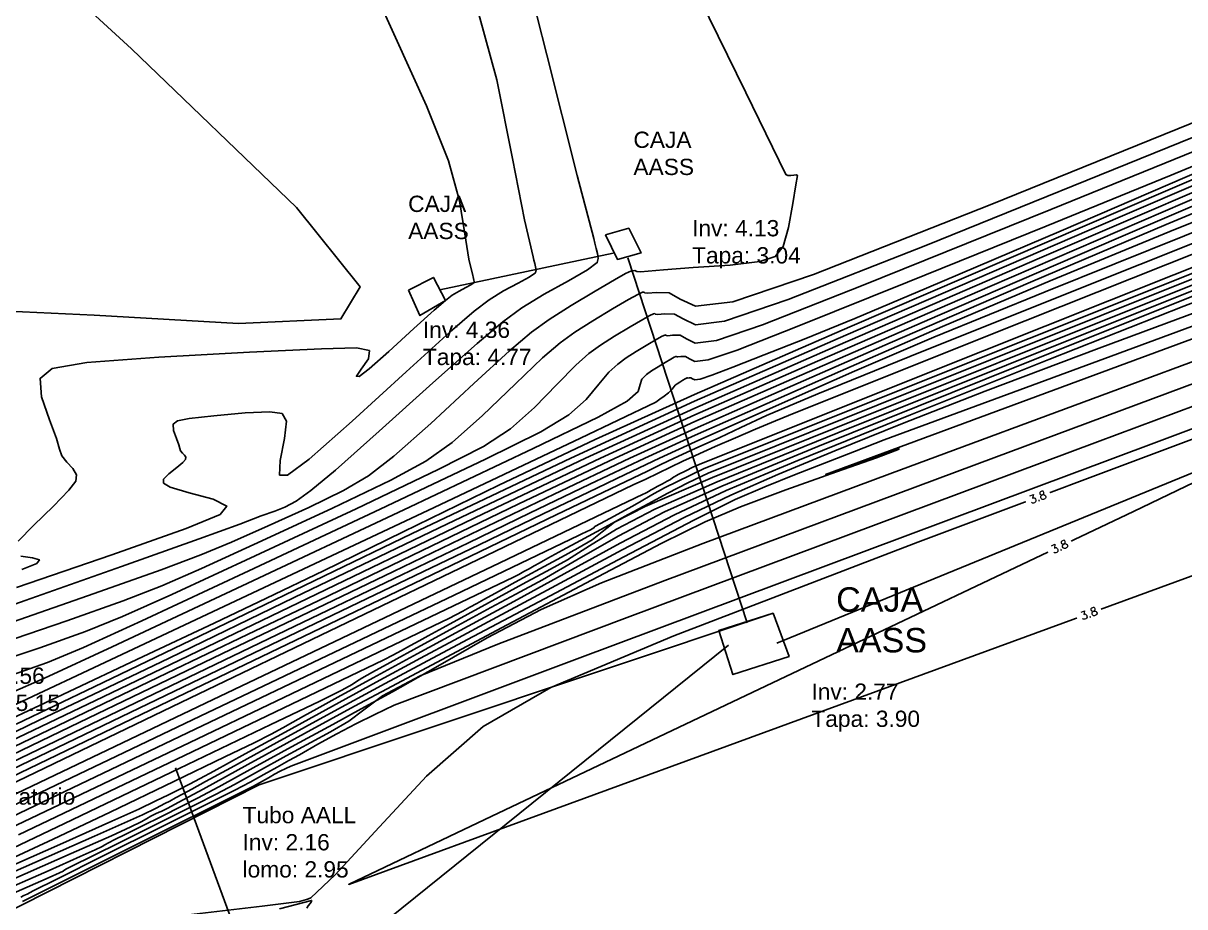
# Model space of a CAD drawing. Header units: millimetres. Extents: x 646993 to 648849, y 9708034 to 9709424.
# Drawn here: x 648225.5 to 648297, y 9709093.3 to 9709147.5 of the extents above; entities that cross this region are included whole.
import ezdxf

# ---------------------------------------------------------------- set-up
doc = ezdxf.new("R2010")
doc.units = ezdxf.units.MM
doc.header["$LTSCALE"] = 5
doc.header["$XCLIPFRAME"] = 2
for name, color, linetype in [('CV-COTAS', 7, 'Continuous'), ('CV-MAESTRAS', 32, 'Continuous'), ('CV-NORMALES', 31, 'Continuous')]:
    doc.layers.add(name, color=color, linetype=linetype)
doc.styles.add('CV-ETIQUETAS', font='romans.shx')
doc.styles.get("Standard").update_dxf_attribs({"font": 'arial.ttf'})
picture_1 = doc.add_image_def('image1.jpg', size_in_pixel=(1920, 925))
picture_2 = doc.add_image_def('image2.ecw', size_in_pixel=(12715, 11262))

msp = doc.modelspace()

# ---------------------------------------------------------------- linework, layer by layer
at = {"color": 2}
for points in [[(648271.881, 9709109.464), (648401.194, 9709162.443), (648468.507, 9709186.093), (648493.598, 9709171.952)], [(648261.346, 9709134.548), (648262.07, 9709133.037), (648263.53, 9709133.436), (648262.775, 9709134.951), (648261.346, 9709134.548)], [(648261.803, 9709133.421), (648251.148, 9709131.17)], [(648270.055, 9709110.7), (648262.723, 9709133.13)], [(648249.233, 9709131.146), (648249.934, 9709129.584), (648251.499, 9709130.511), (648250.767, 9709131.934), (648249.233, 9709131.146)], [(648271.646, 9709111.3), (648271.646, 9709111.3), (648268.301, 9709110.245), (648269.178, 9709107.529), (648272.623, 9709108.641), (648271.646, 9709111.3)], [(648224.75, 9709073.802), (648268.909, 9709109.331)]]:
    msp.add_lwpolyline(points, dxfattribs=at)
msp.add_lwpolyline([(648177.689, 9709067.751), (648222.146, 9709091.706), (648240.045, 9709100.751), (648271.646, 9709111.3)])
at = {"color": 5}
msp.add_lwpolyline([(648238.93, 9709090.893), (648234.906, 9709101.805)], dxfattribs=at)
at = {"layer": 'CV-MAESTRAS', "color": 7, "true_color": 0xffffcc, "elevation": 4}
msp.add_lwpolyline([(648224.937, 9709110.773), (648229.907, 9709112.504), (648234.032, 9709113.96), (648236.466, 9709114.877), (648238.344, 9709115.662), (648240.607, 9709116.657), (648243.098, 9709117.787), (648245.23, 9709118.828), (648246.767, 9709119.733), (648248.33, 9709120.937), (648250.602, 9709122.962), (648253.25, 9709125.411), (648255.442, 9709127.413), (648256.796, 9709128.56), (648257.877, 9709129.346), (648259.221, 9709130.199), (648260.702, 9709131.085), (648261.892, 9709131.783), (648262.574, 9709132.169), (648262.946, 9709132.334), (648263.138, 9709132.354), (648263.267, 9709132.303), (648263.494, 9709132.274), (648263.96, 9709132.314), (648264.911, 9709132.404), (648266.734, 9709132.53), (648269.001, 9709132.691), (648270.825, 9709132.902), (648271.774, 9709133.215), (648272.263, 9709133.825), (648272.6, 9709135.001), (648272.858, 9709136.462), (648273.043, 9709137.624), (648273.139, 9709138.194), (648273.073, 9709138.223), (648272.919, 9709138.218), (648272.727, 9709138.2), (648272.551, 9709138.2), (648272.424, 9709138.244), (648269.965, 9709143.29), (648264.885, 9709153.652)], dxfattribs=at)
at = {"layer": 'CV-MAESTRAS', "color": 20, "true_color": 0xff5500, "elevation": 3}
for points in [[(648224.448, 9709105.405), (648229.179, 9709107.618), (648238.613, 9709112.057), (648250.411, 9709117.618), (648259.804, 9709122.054), (648264.431, 9709124.258), (648264.69, 9709124.444), (648264.953, 9709124.641), (648265.214, 9709124.846), (648265.448, 9709125.064), (648265.624, 9709125.308), (648265.753, 9709125.401), (648265.913, 9709125.503), (648266.089, 9709125.608), (648266.23, 9709125.691), (648266.312, 9709125.737), (648266.354, 9709125.757), (648266.368, 9709125.758), (648266.374, 9709125.751), (648266.401, 9709125.747), (648266.476, 9709125.755), (648266.591, 9709125.753), (648266.689, 9709125.697), (648266.826, 9709125.633), (648267.156, 9709125.672), (648267.872, 9709125.916), (648269.176, 9709126.42), (648271.091, 9709127.167), (648273.558, 9709128.141), (648276.672, 9709129.41), (648281.075, 9709131.263), (648289.346, 9709134.801), (648304.848, 9709141.468)], [(648223.666, 9709093.973), (648227.147, 9709095.498), (648229.048, 9709096.342), (648229.975, 9709096.764), (648230.393, 9709096.97), (648230.572, 9709097.074), (648230.782, 9709097.193), (648231.175, 9709097.391), (648231.808, 9709097.705), (648232.832, 9709098.21), (648234.089, 9709098.829), (648235.255, 9709099.412), (648236.255, 9709099.931), (648237.567, 9709100.637), (648239.691, 9709101.798), (648242.273, 9709103.214), (648244.569, 9709104.468), (648246.328, 9709105.414), (648248.256, 9709106.462), (648250.892, 9709107.972), (648254.057, 9709109.78), (648257.384, 9709111.518), (648261.098, 9709113.155), (648267.316, 9709115.572), (648278.817, 9709119.865), (648292.978, 9709125.105), (648304.259, 9709129.286)]]:
    msp.add_lwpolyline(points, dxfattribs=at)
at = {"layer": 'CV-MAESTRAS', "color": 18, "true_color": 0x000000}
for points, elevation in [([(648212.925, 9709095.072), (648235.794, 9709106.07), (648254.032, 9709114.841), (648263.052, 9709119.178), (648263.814, 9709119.543), (648264.575, 9709119.908), (648265.337, 9709120.274), (648266.1, 9709120.637), (648266.866, 9709120.993), (648268.092, 9709121.54), (648269.325, 9709122.073), (648270.562, 9709122.598), (648271.799, 9709123.12), (648273.038, 9709123.639), (648287.14, 9709129.261), (648315.601, 9709140.595)], 1), ([(648217.373, 9709099.439), (648226.595, 9709103.871), (648234.383, 9709107.612), (648239.337, 9709109.987), (648243.716, 9709112.086), (648249.444, 9709114.848), (648256.005, 9709118.009), (648261.935, 9709120.827), (648266.839, 9709123.071), (648272.791, 9709125.687), (648281.901, 9709129.636), (648292.884, 9709134.369), (648302.944, 9709138.658)], 2), ([(648308.04, 9709136.776), (648280.56, 9709125.819), (648267.094, 9709120.442), (648266.717, 9709120.261), (648266.274, 9709120.042), (648265.816, 9709119.812), (648265.464, 9709119.622), (648265.34, 9709119.522), (648265.127, 9709119.408), (648264.845, 9709119.255), (648264.527, 9709119.081), (648264.269, 9709118.94), (648264.116, 9709118.856), (648264.082, 9709118.835), (648263.991, 9709118.784), (648263.873, 9709118.72), (648263.759, 9709118.659), (648263.661, 9709118.609), (648254.849, 9709114.403), (648236.758, 9709105.773), (648214.004, 9709094.919)], 1), ([(648222.144, 9709095.555), (648228.075, 9709098.38), (648235.127, 9709101.752), (648240.766, 9709104.454), (648243.733, 9709105.881), (648245.142, 9709106.576), (648245.768, 9709106.916), (648246.031, 9709107.095), (648246.362, 9709107.306), (648247.011, 9709107.666), (648248.112, 9709108.266), (648249.977, 9709109.285), (648252.269, 9709110.538), (648254.3, 9709111.644), (648255.834, 9709112.468), (648257.462, 9709113.354), (648259.583, 9709114.575), (648262.127, 9709116.034), (648264.974, 9709117.522), (648268.484, 9709119.098), (648274.401, 9709121.533), (648284.748, 9709125.698), (648297.597, 9709130.835)], 2)]:
    msp.add_lwpolyline(points, dxfattribs=dict(at, elevation=elevation))
at = {"layer": 'CV-NORMALES', "color": 7, "true_color": 0xffffcc}
for points, elevation in [([(648222.835, 9709129.934), (648229.913, 9709129.614), (648238.778, 9709129.091), (648245.074, 9709129.38), (648246.251, 9709131.341), (648242.343, 9709136.221), (648232.21, 9709145.964), (648218.868, 9709158.205)], 4.8), ([(648220.954, 9709110.41), (648225.655, 9709112.086), (648231.581, 9709114.169), (648236.365, 9709115.858), (648238.87, 9709116.771), (648240.177, 9709117.271), (648241.006, 9709117.577), (648241.636, 9709117.821), (648242.315, 9709118.183), (648243.234, 9709118.828), (648244.749, 9709120.093), (648247.437, 9709122.484), (648250.735, 9709125.454), (648253.448, 9709127.873), (648255.031, 9709129.21), (648256.196, 9709130.058), (648257.575, 9709130.892), (648259.06, 9709131.723), (648260.226, 9709132.398), (648260.836, 9709132.836), (648260.882, 9709133.097), (648260.842, 9709133.397), (648260.762, 9709133.714), (648260.683, 9709134.027), (648260.621, 9709134.326), (648259.607, 9709138.194), (648257.734, 9709145.609), (648255.356, 9709154.965)], 4.2), ([(648225.141, 9709112.885), (648230.984, 9709114.879), (648235.57, 9709116.494), (648237.649, 9709117.366), (648238.061, 9709117.875), (648237.219, 9709118.306), (648235.75, 9709118.704), (648234.587, 9709119.038), (648234.167, 9709119.293), (648234.177, 9709119.539), (648234.502, 9709119.87), (648234.983, 9709120.248), (648235.364, 9709120.557), (648235.518, 9709120.745), (648235.536, 9709120.876), (648235.457, 9709121.006), (648235.329, 9709121.14), (648235.224, 9709121.274), (648235.172, 9709121.418), (648235.115, 9709121.64), (648234.965, 9709122.037), (648234.793, 9709122.522), (648234.764, 9709122.914), (648235.02, 9709123.126), (648235.752, 9709123.263), (648237.269, 9709123.433), (648239.182, 9709123.605), (648240.708, 9709123.676), (648241.463, 9709123.56), (648241.729, 9709123.103), (648241.609, 9709122.031), (648241.336, 9709120.684), (648241.305, 9709119.784), (648241.802, 9709119.773), (648243.118, 9709120.762), (648245.762, 9709123.105), (648249.086, 9709126.135), (648251.791, 9709128.588), (648253.265, 9709129.86), (648254.183, 9709130.553), (648255.08, 9709131.096), (648255.967, 9709131.567), (648256.659, 9709131.947), (648257.041, 9709132.219), (648257.071, 9709132.388), (648257.045, 9709132.583), (648256.993, 9709132.789), (648256.941, 9709132.993), (648256.9, 9709133.188), (648256.352, 9709135.466), (648255.628, 9709139.235), (648254.668, 9709144.069), (648253.205, 9709149.404)], 4.4), ([(648225.24, 9709115.716), (648226.185, 9709116.679), (648227.405, 9709117.874), (648228.359, 9709118.857), (648228.774, 9709119.42), (648228.825, 9709119.803), (648228.597, 9709120.179), (648228.225, 9709120.569), (648227.918, 9709120.958), (648227.769, 9709121.375), (648227.601, 9709122.022), (648227.167, 9709123.174), (648226.666, 9709124.583), (648226.584, 9709125.723), (648227.326, 9709126.338), (648229.456, 9709126.699), (648233.878, 9709127.029), (648239.452, 9709127.336), (648243.885, 9709127.546), (648246.043, 9709127.598), (648246.829, 9709127.431), (648246.777, 9709126.935), (648246.323, 9709126.291), (648246.032, 9709125.856), (648246.199, 9709125.846), (648246.808, 9709126.304), (648248.03, 9709127.387), (648249.567, 9709128.788), (648250.818, 9709129.922), (648251.499, 9709130.511), (648251.924, 9709130.831), (648252.339, 9709131.082), (648252.749, 9709131.3), (648253.068, 9709131.475), (648253.245, 9709131.601), (648253.259, 9709131.68), (648253.247, 9709131.77), (648253.223, 9709131.865), (648253.199, 9709131.959), (648253.18, 9709132.049), (648252.946, 9709133.061), (648252.7, 9709134.616), (648252.36, 9709136.63), (648251.682, 9709139.099), (648250.333, 9709142.473), (648247.421, 9709148.879)], 4.6), ([(648225.464, 9709113.982), (648226.376, 9709114.36), (648226.543, 9709114.569), (648226.115, 9709114.695), (648225.402, 9709114.795)], 4.6)]:
    msp.add_lwpolyline(points, dxfattribs=dict(at, elevation=elevation))
at = {"layer": 'CV-NORMALES', "color": 20, "true_color": 0xff5500}
for points, elevation in [([(648224.087, 9709104.471), (648227.989, 9709106.309), (648232.918, 9709108.632), (648237.278, 9709110.689), (648240.504, 9709112.215), (648244.007, 9709113.893), (648248.91, 9709116.288), (648254.784, 9709119.157), (648260.699, 9709121.972), (648266.818, 9709124.734), (648276.367, 9709128.886), (648293.292, 9709136.167), (648314.091, 9709145.089)], 2.8), ([(648224.219, 9709109.46), (648228.234, 9709110.838), (648231.698, 9709112.062), (648234.063, 9709112.982), (648236.511, 9709114.054), (648240.208, 9709115.737), (648244.561, 9709117.753), (648248.145, 9709119.473), (648250.3, 9709120.638), (648251.914, 9709121.784), (648253.788, 9709123.453), (648255.808, 9709125.394), (648257.477, 9709126.979), (648258.562, 9709127.909), (648259.452, 9709128.557), (648260.56, 9709129.259), (648261.779, 9709129.99), (648262.76, 9709130.565), (648263.322, 9709130.882), (648263.615, 9709131.017), (648263.716, 9709131.027), (648263.755, 9709130.977), (648263.943, 9709130.953), (648264.463, 9709131.002), (648265.26, 9709130.989), (648265.938, 9709130.601), (648266.882, 9709130.157), (648269.17, 9709130.428), (648274.132, 9709132.117), (648284.981, 9709136.392), (648306.343, 9709145.039)], 3.8), ([(648225.107, 9709104.472), (648229.914, 9709106.773), (648238.591, 9709110.957), (648249.452, 9709116.19), (648259.212, 9709120.832), (648266.823, 9709124.318), (648276.11, 9709128.389), (648291.085, 9709134.839), (648309.115, 9709142.564)], 2.6), ([(648224.887, 9709107.507), (648227.032, 9709108.265), (648229.255, 9709109.194), (648232.845, 9709110.836), (648239.41, 9709113.897), (648247.486, 9709117.686), (648253.974, 9709120.764), (648257.365, 9709122.448), (648259.083, 9709123.478), (648260.16, 9709124.435), (648260.922, 9709125.361), (648261.546, 9709126.112), (648262.093, 9709126.609), (648262.603, 9709126.979), (648263.236, 9709127.381), (648263.934, 9709127.799), (648264.495, 9709128.128), (648264.817, 9709128.31), (648264.985, 9709128.387), (648265.042, 9709128.392), (648265.065, 9709128.364), (648265.172, 9709128.35), (648265.47, 9709128.378), (648265.926, 9709128.371), (648266.314, 9709128.149), (648266.854, 9709127.895), (648268.163, 9709128.05), (648271.002, 9709129.016), (648277.078, 9709131.406), (648288.717, 9709136.103), (648303.297, 9709142.022)], 3.4), ([(648223.501, 9709108.146), (648226.56, 9709109.173), (648229.365, 9709110.164), (648231.659, 9709111.088), (648234.678, 9709112.445), (648239.809, 9709114.817), (648246.023, 9709117.72), (648251.059, 9709120.118), (648253.832, 9709121.543), (648255.499, 9709122.631), (648256.974, 9709123.944), (648258.365, 9709125.377), (648259.512, 9709126.545), (648260.327, 9709127.259), (648261.027, 9709127.768), (648261.898, 9709128.32), (648262.857, 9709128.894), (648263.627, 9709129.346), (648264.069, 9709129.596), (648264.3, 9709129.702), (648264.379, 9709129.709), (648264.41, 9709129.67), (648264.558, 9709129.652), (648264.967, 9709129.69), (648265.593, 9709129.68), (648266.126, 9709129.375), (648266.868, 9709129.026), (648268.666, 9709129.239), (648272.567, 9709130.567), (648281.029, 9709133.899), (648297.53, 9709140.571)], 3.6), ([(648224.698, 9709106.367), (648226.851, 9709107.3), (648231.012, 9709109.227), (648239.012, 9709112.977), (648248.948, 9709117.652), (648256.889, 9709121.409), (648260.898, 9709123.353), (648262.667, 9709124.325), (648263.345, 9709124.926), (648263.48, 9709125.344), (648263.581, 9709125.678), (648263.859, 9709125.958), (648264.178, 9709126.19), (648264.574, 9709126.442), (648265.011, 9709126.704), (648265.363, 9709126.91), (648265.564, 9709127.024), (648265.669, 9709127.072), (648265.705, 9709127.075), (648265.719, 9709127.057), (648265.787, 9709127.049), (648265.973, 9709127.067), (648266.259, 9709127.062), (648266.501, 9709126.923), (648266.84, 9709126.764), (648267.659, 9709126.861), (648269.437, 9709127.466), (648273.127, 9709128.913), (648279.904, 9709131.635), (648288.428, 9709135.082), (648296.126, 9709138.218), (648302.199, 9709140.737)], 3.2), ([(648222.915, 9709102.992), (648226.524, 9709104.72), (648229.85, 9709106.311), (648234.515, 9709108.544), (648242.209, 9709112.254), (648251.636, 9709116.796), (648260.12, 9709120.83), (648266.828, 9709123.903), (648275.004, 9709127.488), (648288.024, 9709133.105), (648303.705, 9709139.832)], 2.4), ([(648340.186, 9709138.632), (648295.207, 9709121.812), (648259.443, 9709108.434), (648241.988, 9709101.896), (648241.694, 9709101.757), (648241.351, 9709101.585), (648240.996, 9709101.402), (648240.723, 9709101.254), (648240.625, 9709101.181), (648240.439, 9709101.079), (648240.254, 9709100.977), (648240.068, 9709100.876), (648239.882, 9709100.775), (648239.695, 9709100.675), (648237.815, 9709099.734), (648234.028, 9709097.84), (648229.282, 9709095.468), (648225.504, 9709093.58)], 3.6), ([(648224.17, 9709095.067), (648229.929, 9709097.607), (648232.882, 9709098.917), (648233.159, 9709099.05), (648233.436, 9709099.184), (648233.712, 9709099.319), (648233.987, 9709099.456), (648234.26, 9709099.597), (648234.551, 9709099.752), (648234.904, 9709099.944), (648235.336, 9709100.181), (648235.903, 9709100.491), (648236.748, 9709100.951), (648238.314, 9709101.805), (648241.141, 9709103.351), (648244.67, 9709105.28), (648247.795, 9709106.98), (648250.131, 9709108.236), (648252.862, 9709109.683), (648257.24, 9709111.998), (648262.478, 9709114.761), (648266.781, 9709117.012), (648269.318, 9709118.292), (648271.133, 9709119.062), (648272.965, 9709119.798), (648274.803, 9709120.516), (648276.643, 9709121.231), (648278.483, 9709121.944), (648292.438, 9709127.099), (648319.951, 9709137.248)], 2.6), ([(648223.877, 9709094.5), (648228.498, 9709096.532), (648230.965, 9709097.629), (648232.17, 9709098.18), (648232.793, 9709098.486), (648233.127, 9709098.673), (648233.395, 9709098.824), (648233.683, 9709098.97), (648233.909, 9709099.08), (648234.016, 9709099.123), (648234.11, 9709099.158), (648234.402, 9709099.305), (648235.108, 9709099.683), (648236.599, 9709100.493), (648239.363, 9709102.004), (648242.835, 9709103.904), (648245.917, 9709105.582), (648248.229, 9709106.825), (648250.945, 9709108.266), (648255.289, 9709110.574), (648260.491, 9709113.332), (648264.812, 9709115.592), (648267.469, 9709116.908), (648269.636, 9709117.84), (648272.428, 9709118.883), (648275.534, 9709119.982), (648277.994, 9709120.851), (648279.302, 9709121.334), (648279.401, 9709121.389), (648277.457, 9709120.705), (648274.911, 9709119.805), (648274.875, 9709119.822), (648279.907, 9709121.69), (648293.372, 9709126.658), (648320.57, 9709136.693)], 2.8), ([(648327.865, 9709135.351), (648291.594, 9709121.83), (648262.676, 9709111.036), (648248.358, 9709105.649), (648247.17, 9709105.083), (648245.99, 9709104.493), (648244.817, 9709103.887), (648243.657, 9709103.26), (648242.526, 9709102.592), (648241.872, 9709102.239), (648241.148, 9709101.836), (648240.345, 9709101.385), (648239.505, 9709100.925), (648238.548, 9709100.427), (648236.962, 9709099.626), (648234.048, 9709098.17), (648230.465, 9709096.382), (648227.606, 9709094.955), (648226.159, 9709094.233), (648225.97, 9709094.139), (648225.781, 9709094.045), (648225.593, 9709093.951), (648225.404, 9709093.858)], 3.4), ([(648221.788, 9709094.44), (648227.787, 9709097.088), (648230.987, 9709098.512), (648232.646, 9709099.265), (648233.704, 9709099.764), (648234.474, 9709100.144), (648235.133, 9709100.474), (648235.761, 9709100.79), (648236.422, 9709101.136), (648237.256, 9709101.59), (648238.22, 9709102.122), (648239.181, 9709102.651), (648240.169, 9709103.189), (648241.65, 9709103.997), (648244.156, 9709105.367), (648247.238, 9709107.052), (648249.97, 9709108.539), (648252.032, 9709109.646), (648254.395, 9709110.907), (648258.021, 9709112.857), (648262.361, 9709115.186), (648266.179, 9709117.182), (648269.04, 9709118.56), (648271.938, 9709119.818), (648275.43, 9709121.267), (648279.599, 9709122.95), (648284.678, 9709124.936), (648291.683, 9709127.584), (648304.656, 9709132.394)], 2.4), ([(648310.421, 9709130.228), (648285.205, 9709120.848), (648264.996, 9709113.304), (648254.728, 9709109.402), (648249.955, 9709107.444), (648247.623, 9709106.227), (648246.495, 9709105.37), (648245.567, 9709104.657), (648244.427, 9709104.003), (648243.221, 9709103.353), (648241.711, 9709102.525), (648240.018, 9709101.591), (648238.536, 9709100.781), (648237.402, 9709100.179), (648236.109, 9709099.519), (648234.069, 9709098.499), (648231.649, 9709097.296), (648229.707, 9709096.33), (648228.667, 9709095.812), (648228.17, 9709095.562), (648228.016, 9709095.476), (648227.993, 9709095.453), (648227.781, 9709095.349), (648227.131, 9709095.054), (648225.791, 9709094.461), (648223.426, 9709093.432)], 3.2), ([(648323.653, 9709123.206), (648271.087, 9709103.974), (648245.56, 9709094.635), (648245.562, 9709094.637), (648245.568, 9709094.64), (648245.575, 9709094.645), (648245.583, 9709094.649), (648245.589, 9709094.652), (648253.918, 9709098.628), (648271.615, 9709107.019), (648293.809, 9709117.549), (648310.47, 9709125.551)], 3.8), ([(648299.002, 9709122.584), (648280.541, 9709115.666), (648265.551, 9709109.916), (648257.974, 9709106.736), (648253.83, 9709104.334), (648250.34, 9709101.278), (648247.179, 9709097.893), (648244.713, 9709095.221), (648243.219, 9709093.814), (648243.09, 9709093.752), (648242.951, 9709093.705), (648242.809, 9709093.665), (648242.666, 9709093.627), (648242.524, 9709093.593), (648240.242, 9709093.289), (648235.704, 9709092.774), (648229.996, 9709092.118), (648225.282, 9709091.431)], 3.8), ([(648242.975, 9709093.179), (648243.066, 9709093.323), (648243.178, 9709093.47), (648243.26, 9709093.591), (648243.272, 9709093.656), (648241.293, 9709093.125)], 3.8)]:
    msp.add_lwpolyline(points, dxfattribs=dict(at, elevation=elevation))
at = {"layer": 'CV-NORMALES', "color": 18, "true_color": 0x000000}
for points, elevation in [([(648213.815, 9709095.946), (648233.954, 9709105.63), (648250.103, 9709113.396), (648258.309, 9709117.34), (648262.119, 9709119.17), (648263.914, 9709120.035), (648264.742, 9709120.436), (648265.565, 9709120.821), (648266.86, 9709121.408), (648268.365, 9709122.084), (648269.657, 9709122.698), (648271.244, 9709123.442), (648274.392, 9709124.784), (648280.701, 9709127.341), (648294.184, 9709132.729), (648320.654, 9709143.276)], 1.2), ([(648215.594, 9709097.692), (648230.274, 9709104.751), (648242.243, 9709110.504), (648248.823, 9709113.663), (648252.918, 9709115.628), (648256.679, 9709117.442), (648260.374, 9709119.223), (648263.75, 9709120.824), (648266.85, 9709122.24), (648270.578, 9709123.885), (648275.779, 9709126.167), (648282.064, 9709128.906), (648288.668, 9709131.721), (648296.025, 9709134.747), (648308.274, 9709139.665)], 1.6), ([(648216.484, 9709098.566), (648228.435, 9709104.311), (648238.313, 9709109.058), (648244.08, 9709111.825), (648248.317, 9709113.857), (648253.061, 9709116.145), (648258.189, 9709118.616), (648262.843, 9709120.826), (648266.844, 9709122.655), (648271.684, 9709124.786), (648278.84, 9709127.902), (648287.474, 9709131.637), (648295.806, 9709135.189), (648303.687, 9709138.449)], 1.8), ([(648222.447, 9709096.995), (648235.779, 9709103.361), (648246.399, 9709108.434), (648251.704, 9709110.972), (648252.138, 9709111.199), (648252.568, 9709111.432), (648252.997, 9709111.667), (648253.426, 9709111.903), (648253.853, 9709112.142), (648254.575, 9709112.536), (648255.797, 9709113.204), (648257.299, 9709114.025), (648258.631, 9709114.75), (648259.636, 9709115.29), (648260.529, 9709115.801), (648261.145, 9709116.292), (648261.893, 9709116.883), (648263.77, 9709117.862), (648267.928, 9709119.635), (648276.865, 9709123.247), (648294.065, 9709130.129), (648315.595, 9709138.72)], 1.6), ([(648224.755, 9709103.431), (648230.453, 9709106.166), (648234.594, 9709108.149), (648239.116, 9709110.315), (648245.826, 9709113.551), (648253.821, 9709117.403), (648261.027, 9709120.829), (648266.834, 9709123.487), (648273.897, 9709126.588), (648284.962, 9709131.37), (648298.295, 9709137.1)], 2.2), ([(648214.704, 9709096.819), (648232.114, 9709105.191), (648246.173, 9709111.95), (648253.566, 9709115.502), (648257.518, 9709117.399), (648260.296, 9709118.739), (648262.558, 9709119.829), (648264.658, 9709120.822), (648266.855, 9709121.824), (648269.471, 9709122.985), (648272.718, 9709124.433), (648276.654, 9709126.174), (648281.53, 9709128.252), (648288.363, 9709131.044), (648301.229, 9709136.197)], 1.4), ([(648225.261, 9709097.688), (648235.453, 9709102.557), (648243.583, 9709106.444), (648247.719, 9709108.426), (648248.265, 9709108.714), (648248.808, 9709109.009), (648249.35, 9709109.307), (648249.891, 9709109.605), (648250.432, 9709109.904), (648251.344, 9709110.401), (648252.887, 9709111.244), (648254.784, 9709112.282), (648256.466, 9709113.197), (648257.735, 9709113.879), (648258.996, 9709114.577), (648260.364, 9709115.434), (648262.01, 9709116.459), (648264.372, 9709117.692), (648268.206, 9709119.367), (648275.633, 9709122.39), (648289.406, 9709127.913), (648306.596, 9709134.778)], 1.8), ([(648216.818, 9709095.611), (648236.432, 9709104.969), (648252.032, 9709112.414), (648259.676, 9709116.063), (648259.894, 9709116.174), (648260.152, 9709116.297), (648260.42, 9709116.425), (648260.625, 9709116.537), (648260.695, 9709116.618), (648261.037, 9709116.805), (648261.617, 9709117.122), (648262.33, 9709117.511), (648262.962, 9709117.855), (648263.438, 9709118.111), (648264.189, 9709118.578), (648264.972, 9709118.999), (648265.77, 9709119.397), (648266.571, 9709119.789), (648267.372, 9709120.173), (648279.328, 9709124.962), (648303.382, 9709134.56)], 1.2), ([(648224.705, 9709096.16), (648227.395, 9709097.41), (648230.89, 9709099.072), (648234.8, 9709100.948), (648237.95, 9709102.464), (648239.747, 9709103.335), (648240.782, 9709103.856), (648241.512, 9709104.253), (648242.125, 9709104.608), (648242.772, 9709104.978), (648243.59, 9709105.428), (648244.881, 9709106.131), (648247.066, 9709107.326), (648249.754, 9709108.795), (648252.135, 9709110.091), (648253.933, 9709111.057), (648255.929, 9709112.13), (648258.802, 9709113.716), (648262.244, 9709115.61), (648265.577, 9709117.352), (648268.762, 9709118.829), (648273.17, 9709120.675), (648280.089, 9709123.482), (648288.598, 9709126.893), (648296.899, 9709130.168), (648304.883, 9709133.224)], 2.2), ([(648219.632, 9709096.303), (648236.106, 9709104.165), (648249.216, 9709110.424), (648255.69, 9709113.518), (648256.01, 9709113.684), (648256.328, 9709113.854), (648256.646, 9709114.025), (648256.962, 9709114.2), (648257.274, 9709114.38), (648257.806, 9709114.67), (648258.707, 9709115.163), (648259.815, 9709115.768), (648260.796, 9709116.302), (648261.537, 9709116.701), (648262.744, 9709117.37), (648263.96, 9709118.024), (648265.182, 9709118.668), (648266.41, 9709119.299), (648267.65, 9709119.904), (648278.097, 9709124.104), (648298.723, 9709132.345)], 1.4)]:
    msp.add_lwpolyline(points, dxfattribs=dict(at, elevation=elevation))

# ---------------------------------------------------------------- texts
at = {"attachment_point": 1}
for s, insert, char_height in [('CAJA\\PAASS', (648263.058, 9709140.887), 1), ('CAJA\\PAASS', (648249.21, 9709136.951), 1), ('Inv: 4.13\\PTapa: 3.04', (648266.666, 9709135.454), 1), ('Inv: 4.36\\PTapa: 4.77', (648250.116, 9709129.211), 1), ('CAJA\\PAASS', (648275.52, 9709112.89), 1.5), ('Inv: 4.56\\PTapa:5.15', (648221.508, 9709107.958), 1), ('Inv: 2.77\\PTapa: 3.90', (648274, 9709106.978), 1), ('Tubo laboratorio\\PInv: 2.20\\Plomo: 2.80', (648218.577, 9709100.536), 1), ('Tubo AALL\\PInv: 2.16\\Plomo: 2.95', (648239.03, 9709099.394), 1)]:
    msp.add_mtext_dynamic_manual_height_columns(s, width=16.27318, gutter_width=12.5, heights=[0], dxfattribs=dict(at, insert=insert, char_height=char_height))

# ---------------------------------------------------------------- pictures from other files: only their frames are drawn
image = msp.add_image(picture_1, insert=(646993.097, 9708530.288), size_in_units=(1855.595, 893.972), dxfattribs=dict(fade=50))
image.dxf.flags = 7
image = msp.add_image(picture_2, insert=(647823.395, 9708681.302), size_in_units=(875.256, 775.237))
image.set_boundary_path([(137.737, 7886.93), (1284.785, 10733.95), (3099.52, 10473.796), (3279.45, 11095.645), (4006.662, 11005.74), (8692.317, 9222.606), (8944.267, 8222.418), (12055.541, 4873.423), (10090.574, 1684.484), (7313.604, 2638.132), (6090.657, 882.98), (4284.08, 967.607), (2002.338, 2453.3), (3226.048, 5547.792), (776.622, 6701.958), (969.512, 7416.594), (137.737, 7886.93)])

# ---------------------------------------------------------------- next in the draw order: texts
at = {"layer": 'CV-COTAS', "char_height": 0.5, "attachment_point": 5, "style": 'CV-ETIQUETAS', "bg_fill": 3, "box_fill_scale": 1.5, "bg_fill_color": 256, "bg_fill_transparency": 0}
for insert, rotation in [((648287.916, 9709118.429, 3.8), 20.54324), ((648289.255, 9709115.388, 3.8), 25.38239), ((648291.063, 9709111.282, 3.8), 20.09518)]:
    msp.add_mtext('3.8', dxfattribs=dict(at, insert=insert, rotation=rotation))

doc.saveas('drawing.dxf')
